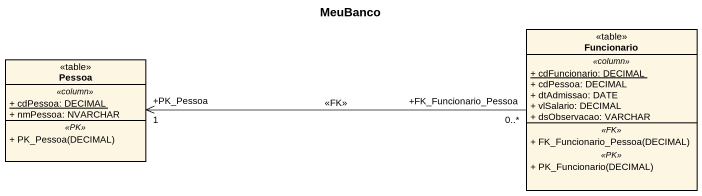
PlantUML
@startuml
title MeuBanco
hide circle
hide empty members
skinparam classAttributeIconSize 0
class Funcionario <<table>> {
  .. <<column>> ..
  {static} + cdFuncionario: DECIMAL
  + cdPessoa: DECIMAL
  + dtAdmissao: DATE
  + vlSalario: DECIMAL
  + dsObservacao: VARCHAR
  .. <<FK>> ..
  + FK_Funcionario_Pessoa(DECIMAL)
  .. <<PK>> ..
  + PK_Funcionario(DECIMAL)
}
class Pessoa <<table>> {
  .. <<column>> ..
  {static} + cdPessoa: DECIMAL
  + nmPessoa: NVARCHAR
  .. <<PK>> ..
  + PK_Pessoa(DECIMAL)
}
Funcionario "+FK_Funcionario_Pessoa\n0..*" -left-> "+PK_Pessoa\n1" Pessoa : <<FK>>
@enduml
